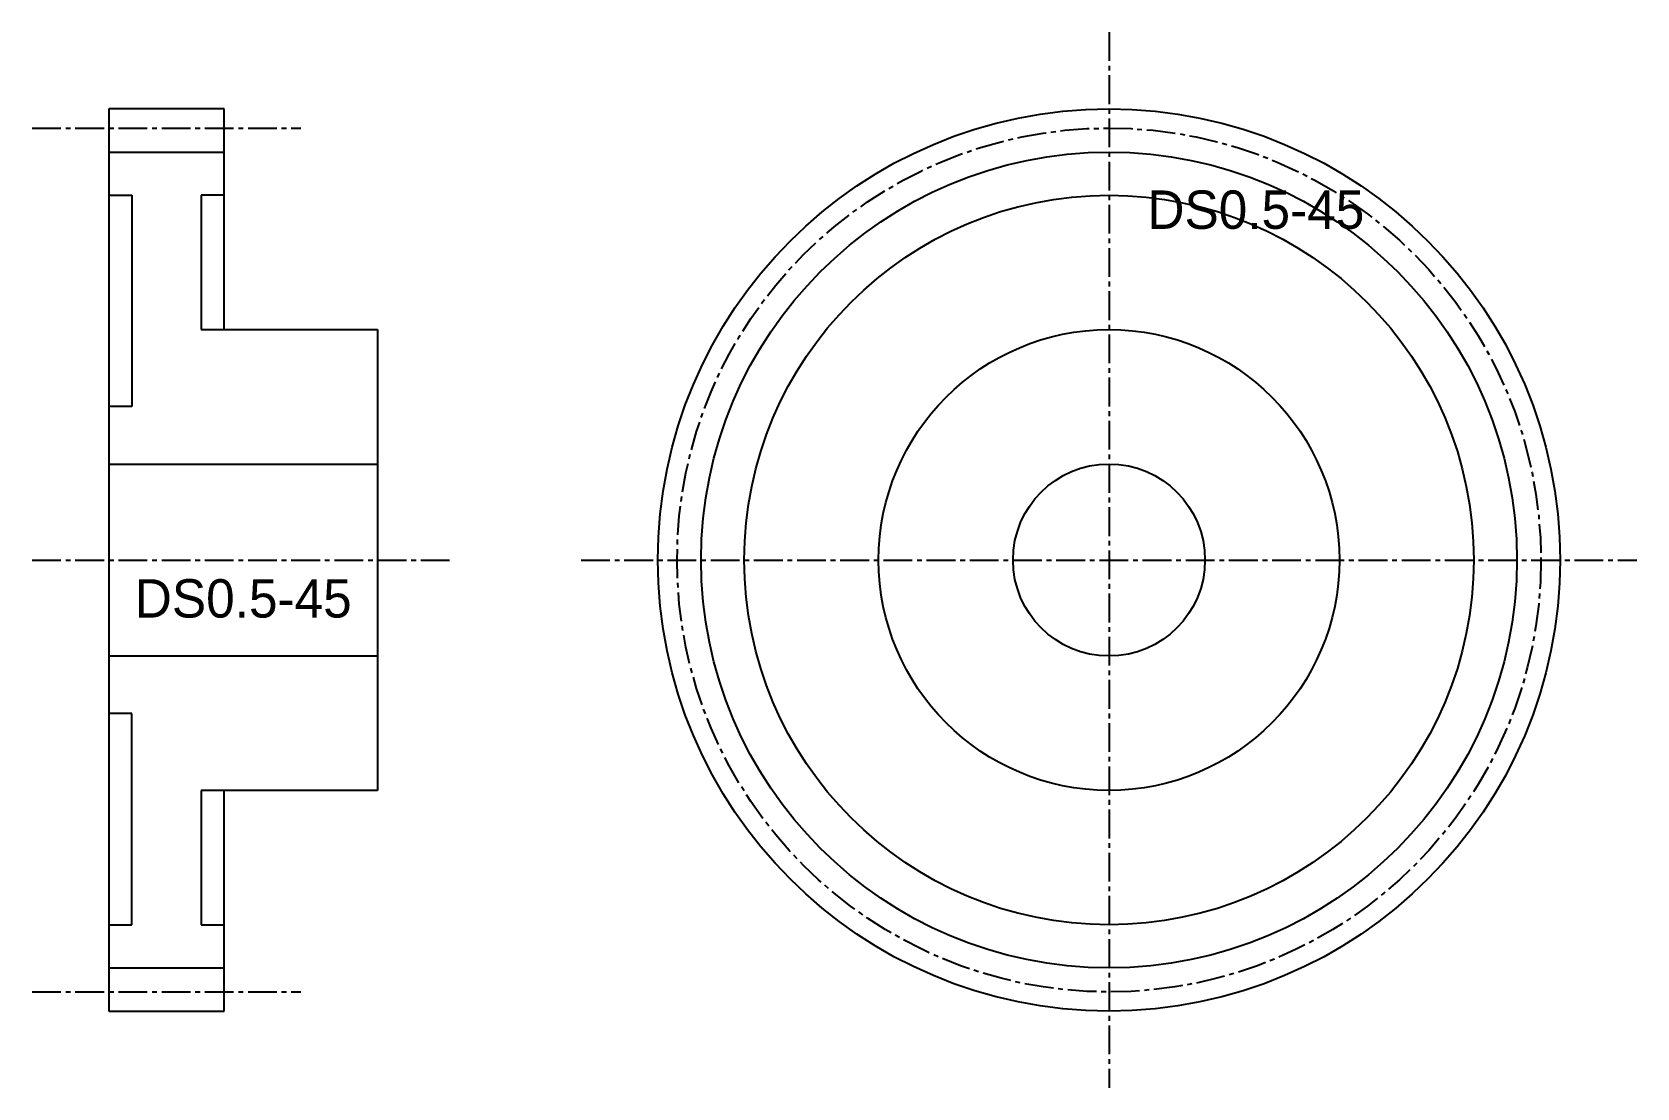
# Model space of a CAD drawing. Extents: x -9 to 32.8, y -13.8 to 13.8.
import ezdxf
from ezdxf.enums import TextEntityAlignment as Align

# ---------------------------------------------------------------- set-up
doc = ezdxf.new("R2010")
doc.units = 0
doc.linetypes.add('CENTER2', pattern=[1.125, 0.75, -0.125, 0.125, -0.125])
doc.layers.get('0').update_dxf_attribs({"linetype": 'CONTINUOUS'})

msp = doc.modelspace()

# ---------------------------------------------------------------- linework, layer by layer
at = {"color": 1, "linetype": 'CENTER2'}
for p, q in [((19.05, 13.75), (19.05, -13.75)), ((-9, 11.25), (-2, 11.25)), ((-9, 0), (2, 0)), ((5.3, 0), (32.8, 0)), ((-9, -11.25), (-2, -11.25))]:
    msp.add_line(p, q, dxfattribs=at)
for p, q in [((-4, 11.75), (-7, 11.75)), ((-7, 11.75), (-7, -11.75)), ((-4, 6), (-4, 11.75)), ((-7, 10.625), (-4, 10.625)), ((-7, 9.5), (-6.4, 9.5)), ((-6.4, 9.5), (-6.4, 4)), ((-4, 9.5), (-4.6, 9.5)), ((-4.6, 9.5), (-4.6, 6)), ((-4.6, 6), (-4, 6)), ((-4, 6), (0, 6)), ((0, 6), (0, -6)), ((-6.4, 4), (-7, 4)), ((-7, 2.5), (0, 2.5)), ((-7, -2.5), (0, -2.5)), ((-6.4, -4), (-7, -4)), ((-6.4, -9.5), (-6.4, -4)), ((-4, -6), (-4.6, -6)), ((-4.6, -6), (-4.6, -9.5)), ((0, -6), (-4, -6)), ((-4, -11.75), (-4, -6)), ((-7, -9.5), (-6.4, -9.5)), ((-4.6, -9.5), (-4, -9.5)), ((-7, -10.625), (-4, -10.625)), ((-7, -11.75), (-4, -11.75))]:
    msp.add_line(p, q)
for radius in [11.75, 10.625, 9.5, 6, 2.5]:
    msp.add_circle((19.05, 0), radius)
msp.add_circle((19.05, 0), 11.25, dxfattribs=at)

# ---------------------------------------------------------------- texts
msp.add_text('DS0.5-45', height=1).set_placement((20.05, 8.625))
msp.add_text('DS0.5-45', height=1).set_placement((-3.5, -1.5), align=Align.CENTER)

doc.saveas('drawing.dxf')
